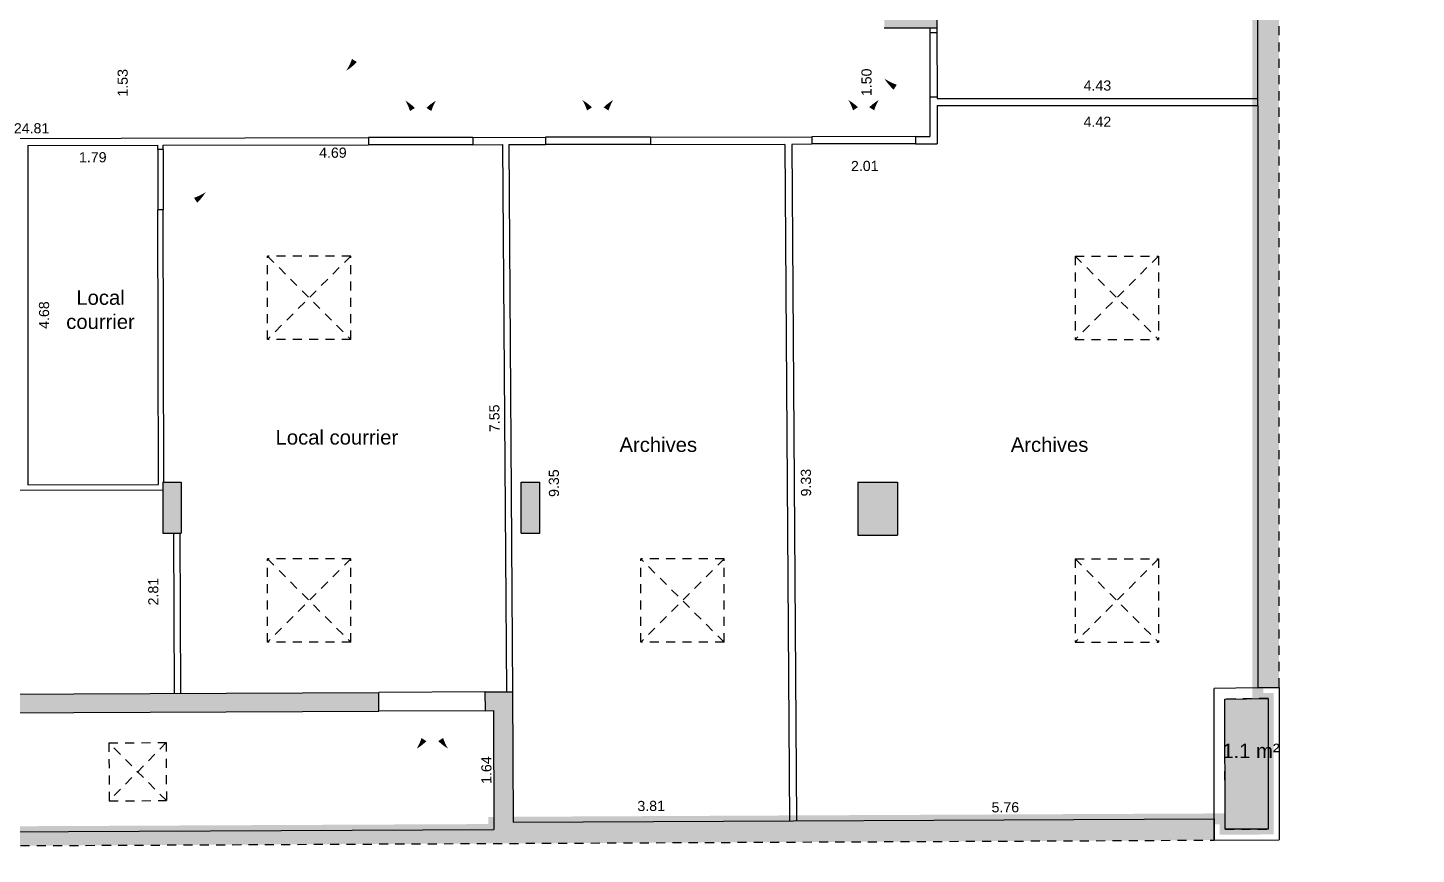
# Model space of a CAD drawing. Header units: metres. Extents: x -1004 to 94, y 6 to 1793.
# Drawn here: x 74.88 to 94.05, y 6.18 to 17.59 of the extents above; entities that cross this region are included whole.
import ezdxf
from ezdxf.enums import TextEntityAlignment as Align

# ---------------------------------------------------------------- set-up
doc = ezdxf.new("R2010")
doc.units = ezdxf.units.M
doc.header["$PDSIZE"] = 0.02
doc.linetypes.add('CACHE2', pattern=[0.1875, 0.125, -0.0625])
doc.layers.get('Defpoints').update_dxf_attribs({"color": 253})
doc.layers.add('0.Ajouts', color=172, linetype='Continuous')
doc.styles.add('Cota100', font='swissl.ttf', dxfattribs={"height": 0.14})
doc.styles.add('Désignation', font='swissl.ttf', dxfattribs={"height": 0.2})
doc.styles.add('SURF', font='swissl.ttf')
doc.dimstyles.new('00SCP', dxfattribs={"dimtxt": 0.2, "dimasz": 0.1, "dimexe": 1.25, "dimexo": 0.625, "dimgap": 0.05, "dimtad": 0, "dimzin": 0, "dimdsep": 46, "dimtxsty": 'Cota100', "dimblk": 'NONE', "dimcen": 0, "dimse1": 1, "dimse2": 1, "dimsd1": 1, "dimsd2": 1, "dimclrd": 256, "dimclrt": 256, "dimaunit": 2, "dimazin": 0, "dimtfac": 1, "dimtofl": 0, "dimtmove": 0, "dimatfit": 3, "dimldrblk": 'NONE', "dimfxl": 1, "dimlwd": -1, "dimarcsym": 0})

# ---------------------------------------------------------------- blocks, each defined once
blk = doc.blocks.new('*D9')
at = {"layer": 'Defpoints', "color": 0}
for p in [(91.26, 6.842), (85.496, 6.643), (91.261, 6.669)]:
    blk.add_point(p, dxfattribs=at)
at = {"layer": '0.Ajouts', "insert": (88.378, 6.829), "char_height": 0.14, "attachment_point": 5, "rotation": 0.2659, "style": 'Cota100'}
blk.add_mtext('5.76', dxfattribs=at)
blk = doc.blocks.new('_None')
blk = doc.blocks.new('*D10')
at = {"layer": 'Defpoints', "color": 0}
for p in [(85.432, 15.974), (85.594, 15.975), (85.496, 6.643)]:
    blk.add_point(p, dxfattribs=at)
at = {"layer": '0.Ajouts', "insert": (85.626, 11.31), "char_height": 0.14, "attachment_point": 5, "rotation": 90.3942, "style": 'Cota100'}
blk.add_mtext('9.33', dxfattribs=at)
blk = doc.blocks.new('*D11')
at = {"layer": 'Defpoints', "color": 0}
for p in [(87.436, 16.789), (87.436, 16.612), (91.862, 16.612)]:
    blk.add_point(p, dxfattribs=at)
at = {"layer": '0.Ajouts', "insert": (89.649, 16.789), "char_height": 0.14, "attachment_point": 5, "rotation": 359.9999, "style": 'Cota100'}
blk.add_mtext('4.43', dxfattribs=at)
blk = doc.blocks.new('*D12')
at = {"layer": 'Defpoints', "color": 0}
for p in [(91.724, 19.262), (91.862, 19.262), (91.862, 16.612)]:
    blk.add_point(p, dxfattribs=at)
at = {"layer": '0.Ajouts', "insert": (91.724, 17.937), "char_height": 0.14, "attachment_point": 5, "rotation": 89.9999, "style": 'Cota100'}
blk.add_mtext('2.65', dxfattribs=at)
blk = doc.blocks.new('*D13')
at = {"layer": 'Defpoints', "color": 0}
for p in [(81.581, 6.84), (81.582, 6.624), (85.396, 6.642)]:
    blk.add_point(p, dxfattribs=at)
at = {"layer": '0.Ajouts', "insert": (83.488, 6.848), "char_height": 0.14, "attachment_point": 5, "rotation": 0.2659, "style": 'Cota100'}
blk.add_mtext('3.81', dxfattribs=at)
blk = doc.blocks.new('*D14')
at = {"layer": 'Defpoints', "color": 0}
for p in [(81.522, 15.974), (82.116, 15.978), (81.582, 6.624)]:
    blk.add_point(p, dxfattribs=at)
at = {"layer": '0.Ajouts', "insert": (82.146, 11.303), "char_height": 0.14, "attachment_point": 5, "rotation": 90.3695, "style": 'Cota100'}
blk.add_mtext('9.35', dxfattribs=at)
blk = doc.blocks.new('*D15')
at = {"layer": 'Defpoints', "color": 0}
for p in [(81.21, 8.163), (81.31, 8.164), (81.317, 6.524)]:
    blk.add_point(p, dxfattribs=at)
at = {"layer": '0.Ajouts', "insert": (81.214, 7.343), "char_height": 0.14, "attachment_point": 5, "rotation": 90.2659, "style": 'Cota100'}
blk.add_mtext('1.64', dxfattribs=at)
blk = doc.blocks.new('*D16')
at = {"layer": 'Defpoints', "color": 0}
for p in [(57.759, 6.597), (81.317, 6.524), (57.76, 6.414)]:
    blk.add_point(p, dxfattribs=at)
at = {"layer": '0.Ajouts', "insert": (69.538, 6.651), "char_height": 0.14, "attachment_point": 5, "rotation": 0.2659, "style": 'Cota100'}
blk.add_mtext('23.56', dxfattribs=at)
blk = doc.blocks.new('*D27')
at = {"layer": 'Defpoints', "color": 0}
for p in [(76.908, 8.564), (67.755, 8.361), (76.909, 8.4)]:
    blk.add_point(p, dxfattribs=at)
at = {"layer": '0.Ajouts', "insert": (72.331, 8.544), "char_height": 0.14, "attachment_point": 5, "rotation": 0.247, "style": 'Cota100'}
blk.add_mtext('9.15', dxfattribs=at)
blk = doc.blocks.new('*D28')
at = {"layer": 'Defpoints', "color": 0}
for p in [(76.745, 11.21), (76.622, 8.402), (76.758, 8.403)]:
    blk.add_point(p, dxfattribs=at)
at = {"layer": '0.Ajouts', "insert": (76.615, 9.806), "char_height": 0.14, "attachment_point": 5, "rotation": 90.2659, "style": 'Cota100'}
blk.add_mtext('2.81', dxfattribs=at)
blk = doc.blocks.new('*D29')
at = {"layer": 'Defpoints', "color": 0}
for p in [(81.299, 15.973), (81.437, 15.974), (81.489, 8.425)]:
    blk.add_point(p, dxfattribs=at)
at = {"layer": '0.Ajouts', "insert": (81.325, 12.198), "char_height": 0.14, "attachment_point": 5, "rotation": 90.3942, "style": 'Cota100'}
blk.add_mtext('7.55', dxfattribs=at)
blk = doc.blocks.new('*D30')
at = {"layer": 'Defpoints', "color": 0}
for p in [(76.751, 15.965), (81.437, 15.974), (76.751, 15.858)]:
    blk.add_point(p, dxfattribs=at)
at = {"layer": '0.Ajouts', "insert": (79.094, 15.862), "char_height": 0.14, "attachment_point": 5, "rotation": 0.1119, "style": 'Cota100'}
blk.add_mtext('4.69', dxfattribs=at)
blk = doc.blocks.new('*D31')
at = {"layer": 'Defpoints', "color": 0}
for p in [(74.882, 15.965), (76.676, 15.965), (74.882, 15.799)]:
    blk.add_point(p, dxfattribs=at)
at = {"layer": '0.Ajouts', "insert": (75.779, 15.799), "char_height": 0.14, "attachment_point": 5, "rotation": 359.9999, "style": 'Cota100'}
blk.add_mtext('1.79', dxfattribs=at)
blk = doc.blocks.new('*D32')
at = {"layer": 'Defpoints', "color": 0}
for p in [(74.882, 15.961), (74.891, 11.281), (75.112, 11.282)]:
    blk.add_point(p, dxfattribs=at)
at = {"layer": '0.Ajouts', "insert": (75.107, 13.622), "char_height": 0.14, "attachment_point": 5, "rotation": 90.1119, "style": 'Cota100'}
blk.add_mtext('4.68', dxfattribs=at)
blk = doc.blocks.new('*D45')
at = {"layer": 'Defpoints', "color": 0}
for p in [(87.337, 16.223), (62.531, 16.037), (87.337, 16.086)]:
    blk.add_point(p, dxfattribs=at)
at = {"layer": '0.Ajouts', "insert": (74.934, 16.199), "char_height": 0.14, "attachment_point": 5, "rotation": 0.1119, "style": 'Cota100'}
blk.add_mtext('24.81', dxfattribs=at)
blk = doc.blocks.new('*D137')
at = {"layer": 'Defpoints', "color": 0}
for p in [(87.428, 20.462), (87.725, 20.463), (87.436, 16.627)]:
    blk.add_point(p, dxfattribs=at)
at = {"layer": '0.Ajouts', "insert": (87.729, 18.545), "char_height": 0.14, "attachment_point": 5, "rotation": 90.1119, "style": 'Cota100'}
blk.add_mtext('3.84', dxfattribs=at)
blk = doc.blocks.new('*D138')
at = {"layer": 'Defpoints', "color": 0}
for p in [(87.436, 16.516), (91.862, 16.516), (91.862, 16.29)]:
    blk.add_point(p, dxfattribs=at)
at = {"layer": '0.Ajouts', "insert": (89.649, 16.29), "char_height": 0.14, "attachment_point": 5, "rotation": 359.9999, "style": 'Cota100'}
blk.add_mtext('4.42', dxfattribs=at)
blk = doc.blocks.new('*D139')
at = {"layer": 'Defpoints', "color": 0}
for p in [(85.432, 15.972), (87.437, 15.986), (85.434, 15.672)]:
    blk.add_point(p, dxfattribs=at)
at = {"layer": '0.Ajouts', "insert": (86.437, 15.679), "char_height": 0.14, "attachment_point": 5, "rotation": 0.3942, "style": 'Cota100'}
blk.add_mtext('2.01', dxfattribs=at)
blk = doc.blocks.new('*D149')
at = {"layer": 'Defpoints', "color": 0}
for p in [(86.46, 17.585), (87.334, 17.587), (87.337, 16.086)]:
    blk.add_point(p, dxfattribs=at)
at = {"layer": '0.Ajouts', "insert": (86.462, 16.834), "char_height": 0.14, "attachment_point": 5, "rotation": 90.1119, "style": 'Cota100'}
blk.add_mtext('1.50', dxfattribs=at)
blk = doc.blocks.new('*D150')
at = {"layer": 'Defpoints', "color": 0}
for p in [(74.921, 17.587), (74.924, 16.061), (76.194, 16.064)]:
    blk.add_point(p, dxfattribs=at)
at = {"layer": '0.Ajouts', "insert": (76.193, 16.827), "char_height": 0.14, "attachment_point": 5, "rotation": 90.1119, "style": 'Cota100'}
blk.add_mtext('1.53', dxfattribs=at)

msp = doc.modelspace()

# ---------------------------------------------------------------- hatches: boundary and pattern name
at = {"layer": '0.Ajouts'}
for points in [[(93.047, 27.148), (91.828, 22.722), (91.828, 21.882), (89.018, 21.882), (89.018, 21.657), (91.828, 21.657), (91.828, 19.497), (89.838, 19.497), (89.838, 20.567), (89.642, 20.567), (89.642, 19.262), (91.862, 19.262), (91.862, 16.516), (91.862, 8.48), (92.158, 8.485), (92.158, 22.722), (93.433, 27.179), (94.05, 37.053), (93.666, 37.053)], [(87.434, 17.587), (87.433, 17.877), (86.706, 17.877), (86.706, 17.587)], [(77, 11.315), (76.745, 11.315), (76.745, 10.615), (77, 10.615)], [(81.692, 10.615), (81.952, 10.615), (81.952, 11.315), (81.692, 11.315)], [(86.891, 11.315), (86.342, 11.315), (86.342, 10.583), (86.891, 10.583)], [(81.582, 6.624), (81.574, 8.425), (81.198, 8.423), (81.2, 8.163), (81.31, 8.164), (81.317, 6.524), (57.76, 6.414), (57.76, 6.475), (49.354, 6.436), (49.356, 6.183), (91.262, 6.377), (91.261, 6.669)], [(79.73, 8.156), (79.728, 8.416), (56.717, 8.31), (56.717, 8.02), (57.76, 8.025), (57.76, 8.054)], [(91.409, 8.322), (92.008, 8.332), (92.008, 6.53), (91.411, 6.528)]]:
    msp.add_hatch(color=256, dxfattribs=at).paths.add_polyline_path(points)

# ---------------------------------------------------------------- linework, layer by layer
at = {"layer": '0.Ajouts', "linetype": 'CACHE2'}
for p, q in [((92.158, 8.485), (92.158, 22.722)), ((79.341, 14.436), (78.191, 14.436)), ((78.191, 13.286), (78.191, 14.436)), ((79.341, 14.436), (78.191, 13.286)), ((78.191, 14.436), (79.341, 13.286)), ((79.341, 13.286), (79.341, 14.436)), ((89.342, 14.436), (90.492, 14.436)), ((89.342, 14.436), (89.342, 13.286)), ((90.492, 14.436), (89.342, 13.286)), ((89.342, 14.436), (90.492, 13.286)), ((90.492, 14.436), (90.492, 13.286)), ((79.341, 13.286), (78.191, 13.286)), ((89.342, 13.286), (90.492, 13.286)), ((79.341, 10.258), (78.191, 10.258)), ((78.191, 9.108), (78.191, 10.258)), ((79.341, 10.258), (78.191, 9.108)), ((78.191, 10.258), (79.341, 9.108)), ((79.341, 9.108), (79.341, 10.258)), ((84.495, 10.258), (83.345, 10.258)), ((83.345, 9.108), (83.345, 10.258)), ((84.495, 9.108), (83.345, 10.258)), ((84.495, 10.258), (83.345, 9.108)), ((84.495, 9.108), (84.495, 10.258)), ((89.342, 10.258), (89.342, 9.108)), ((89.342, 10.258), (90.492, 10.258)), ((90.492, 10.258), (89.342, 9.108)), ((89.342, 10.258), (90.492, 9.108)), ((90.492, 10.258), (90.492, 9.108)), ((79.341, 9.108), (78.191, 9.108)), ((84.495, 9.108), (83.345, 9.108)), ((89.342, 9.108), (90.492, 9.108)), ((92.008, 8.332), (91.409, 8.322)), ((91.411, 6.528), (91.409, 8.322)), ((92.008, 8.332), (92.008, 6.53)), ((76.002, 7.719), (76.792, 7.723)), ((76.002, 7.719), (76.005, 6.919)), ((76.795, 6.923), (76.002, 7.719)), ((76.792, 7.723), (76.005, 6.919)), ((76.792, 7.723), (76.795, 6.923)), ((76.005, 6.919), (76.795, 6.923)), ((91.411, 6.528), (92.008, 6.53)), ((49.356, 6.183), (91.261, 6.377))]:
    msp.add_line(p, q, dxfattribs=at)
at = {"layer": '0.Ajouts'}
for p, q in [((91.862, 16.516), (91.862, 19.262)), ((87.433, 17.877), (87.434, 17.587)), ((86.706, 17.587), (87.434, 17.587)), ((87.334, 17.587), (87.334, 17.517)), ((87.434, 17.517), (87.334, 17.517)), ((87.334, 17.517), (87.336, 16.627)), ((87.434, 17.587), (87.434, 17.517)), ((87.434, 17.517), (87.436, 16.627)), ((87.336, 16.627), (87.337, 16.086)), ((87.436, 16.627), (87.336, 16.627)), ((87.436, 16.627), (87.436, 16.612)), ((87.436, 16.612), (91.862, 16.612)), ((87.436, 16.516), (91.862, 16.516)), ((87.436, 16.516), (87.437, 15.986)), ((91.862, 16.516), (91.862, 8.48)), ((70.117, 16.052), (79.587, 16.071)), ((74.882, 15.961), (76.676, 15.965)), ((74.882, 15.961), (74.882, 11.281)), ((76.676, 15.905), (76.676, 15.965)), ((76.751, 15.965), (79.587, 15.971)), ((76.751, 15.905), (76.751, 15.965)), ((81.027, 16.073), (79.587, 16.071)), ((79.587, 16.071), (79.587, 15.971)), ((81.027, 15.973), (79.587, 15.971)), ((81.027, 16.073), (82.027, 16.075)), ((81.027, 16.073), (81.027, 15.973)), ((81.027, 15.973), (81.437, 15.974)), ((81.437, 15.974), (81.489, 8.425)), ((81.522, 15.974), (82.027, 15.975)), ((81.522, 15.974), (81.574, 8.425)), ((83.477, 16.078), (82.027, 16.075)), ((82.027, 16.075), (82.027, 15.975)), ((83.477, 15.978), (82.027, 15.975)), ((83.477, 16.078), (85.707, 16.083)), ((83.477, 16.078), (83.477, 15.978)), ((83.477, 15.978), (85.332, 15.982)), ((85.332, 15.974), (85.396, 6.642)), ((85.432, 15.982), (85.707, 15.983)), ((85.432, 15.974), (85.496, 6.643)), ((87.137, 16.085), (85.707, 16.083)), ((85.707, 16.083), (85.707, 15.983)), ((87.137, 15.985), (85.707, 15.983)), ((87.137, 16.085), (87.337, 16.086)), ((87.137, 16.085), (87.137, 15.985)), ((87.137, 15.985), (87.437, 15.986)), ((76.751, 15.905), (76.676, 15.905)), ((76.676, 15.905), (76.677, 15.075)), ((76.751, 15.905), (76.752, 15.075)), ((76.685, 11.285), (76.677, 15.075)), ((76.752, 15.075), (76.677, 15.075)), ((76.76, 11.315), (76.752, 15.075)), ((76.745, 11.315), (76.745, 10.615)), ((76.745, 11.315), (77, 11.315)), ((77, 11.315), (77, 10.615)), ((81.692, 11.315), (81.952, 11.315)), ((81.692, 10.615), (81.692, 11.315)), ((81.952, 10.615), (81.952, 11.315)), ((86.342, 11.315), (86.891, 11.315)), ((86.342, 11.315), (86.342, 10.583)), ((86.891, 11.315), (86.891, 10.583)), ((72.052, 11.201), (76.745, 11.21)), ((74.882, 11.281), (76.685, 11.285)), ((76.745, 10.615), (77, 10.615)), ((76.909, 8.403), (76.899, 10.615)), ((76.993, 8.404), (76.984, 10.615)), ((81.692, 10.615), (81.952, 10.615)), ((86.342, 10.583), (86.891, 10.583)), ((92.158, 8.485), (91.259, 8.47)), ((91.261, 6.377), (91.259, 8.47)), ((91.862, 8.48), (92.158, 8.485)), ((92.158, 8.485), (92.158, 6.381)), ((56.717, 8.31), (79.728, 8.416)), ((81.198, 8.423), (79.728, 8.416)), ((79.73, 8.156), (79.728, 8.416)), ((81.198, 8.423), (81.574, 8.425)), ((81.2, 8.163), (81.198, 8.423)), ((81.574, 8.425), (81.582, 6.624)), ((57.76, 8.054), (79.73, 8.156)), ((81.2, 8.163), (79.73, 8.156)), ((81.2, 8.163), (81.31, 8.164)), ((81.31, 8.164), (81.317, 6.524)), ((57.76, 6.414), (81.317, 6.524)), ((81.582, 6.624), (91.261, 6.669)), ((91.261, 6.669), (91.262, 6.377)), ((91.261, 6.377), (92.158, 6.381))]:
    msp.add_line(p, q, dxfattribs=at)
at = {"layer": '0.Ajouts', "const_width": 0.15, "flags": 128}
msp.add_lwpolyline([(69.539, 6.469), (81.317, 6.524), (81.317, 6.623), (81.582, 6.624), (85.496, 6.643), (91.261, 6.67), (91.411, 6.67), (91.411, 6.528), (92.008, 6.53), (92.008, 8.33), (91.865, 8.33), (91.862, 8.48), (91.862, 19.262)], dxfattribs=at)
at = {"layer": '0.Ajouts', "flags": 128}
for points in [[(78.684, 17.587, 0, 0, 0), (79.278, 16.993, 0, 0.08, 0.054328), (79.392, 17.135, 0, 0, 0.143039), (79.524, 17.587, 0, 0, 0.143039)], [(87.334, 17.517, 0, 0, 0), (86.706, 16.886, 0, 0.08, 0.054328), (86.857, 16.766, 0, 0, 0.143039), (87.336, 16.627, 0, 0, 0.143039)], [(79.587, 16.071, 0, 0, 0), (80.095, 16.581, 0, 0.08, -0.054328), (80.193, 16.459, 0, 0, -0.143039), (80.307, 16.072, 0, 0, -0.143039)], [(81.027, 16.073, 0, 0, 0), (80.517, 16.582, 0, 0.08, 0.054328), (80.419, 16.46, 0, 0, 0.143039), (80.307, 16.072, 0, 0, 0.143039)], [(82.027, 16.075, 0, 0, 0), (82.539, 16.589, 0, 0.08, -0.054328), (82.637, 16.467, 0, 0, -0.143039), (82.752, 16.077, 0, 0, -0.143039)], [(83.477, 16.078, 0, 0, 0), (82.963, 16.59, 0, 0.08, 0.054328), (82.865, 16.467, 0, 0, 0.143039), (82.752, 16.077, 0, 0, 0.143039)], [(85.707, 16.083, 0, 0, 0), (86.211, 16.589, 0, 0.08, -0.054328), (86.309, 16.469, 0, 0, -0.143039), (86.422, 16.084, 0, 0, -0.143039)], [(87.137, 16.085, 0, 0, 0), (86.63, 16.59, 0, 0.08, 0.054328), (86.533, 16.469, 0, 0, 0.143039), (86.422, 16.084, 0, 0, 0.143039)], [(76.752, 15.075, 0, 0, 0.143039), (77.199, 15.206, 0.08, 0, 0.054328), (77.339, 15.319, 0, 0, 0), (76.751, 15.905, 0, 0, 0)], [(80.465, 8.16, 0, 0, -0.143039), (80.351, 7.764, 0.08, 0, -0.054328), (80.252, 7.639, 0, 0, 0), (79.73, 8.156, 0, 0, 0)], [(80.465, 8.16, 0, 0, 0.143039), (80.582, 7.765, 0.08, 0, 0.054328), (80.682, 7.641, 0, 0, 0), (81.2, 8.163, 0, 0, 0)]]:
    msp.add_lwpolyline(points, format="xyseb", dxfattribs=at)
msp.add_lwpolyline([(91.409, 8.322), (92.008, 8.332), (92.008, 6.53), (91.411, 6.528)], close=True, dxfattribs=at)

# ---------------------------------------------------------------- texts
at = {"layer": '0.Ajouts', "style": 'SURF'}
msp.add_text('1.1 m²', height=0.2, dxfattribs=at).set_placement((91.769, 7.609), align=Align.MIDDLE_CENTER)
at = {"layer": '0.Ajouts', "char_height": 0.2, "rotation": 359.9999, "style": 'Désignation'}
for s, insert, width, attachment_point in [('Local \\Pcourrier', (75.886, 13.696), 5.37082, 5), ('Local courrier', (79.149, 11.934), 5.37082, 5), ('Archives', (83.051, 11.934), 1.022, 1), ('Archives', (88.453, 11.934), 1.022, 1)]:
    msp.add_mtext(s, dxfattribs=dict(at, insert=insert, width=width, attachment_point=attachment_point))

# ---------------------------------------------------------------- dimensions: what is measured, and where the dimension line sits
at = {"layer": '0.Ajouts'}
for p1, p2, distance, picture, middle in [((87.436, 16.627), (87.428, 20.462), -0.297, '*D137', (87.729, 18.545)), ((74.921, 17.587), (74.924, 16.061), 1.271, '*D150', (76.193, 16.827)), ((87.337, 16.086), (87.334, 17.587), 0.874, '*D149', (86.462, 16.834)), ((87.437, 15.986), (85.432, 15.972), 0.3, '*D139', (86.437, 15.679))]:
    dim = msp.add_aligned_dim(p1=p1, p2=p2, distance=distance, dimstyle='00SCP', dxfattribs=at)
    dim.commit()
    dim.dimension.update_dxf_attribs({"geometry": picture, "text_midpoint": middle})
for p1, p2, distance, picture, middle in [((91.862, 16.612), (91.862, 19.262), 0.138, '*D12', (91.724, 17.937)), ((91.862, 16.612), (87.436, 16.612), -0.177, '*D11', (89.649, 16.789)), ((62.531, 16.037), (87.337, 16.086), 0.137, '*D45', (74.934, 16.199)), ((76.676, 15.965), (74.882, 15.965), 0.166, '*D31', (75.779, 15.799)), ((74.882, 15.961), (74.891, 11.281), 0.221, '*D32', (75.107, 13.622)), ((81.437, 15.974), (76.751, 15.965), 0.107, '*D30', (79.094, 15.862)), ((81.489, 8.425), (81.437, 15.974), 0.138, '*D29', (81.325, 12.198)), ((81.582, 6.624), (81.522, 15.974), -0.594, '*D14', (82.146, 11.303)), ((85.496, 6.643), (85.432, 15.974), -0.162, '*D10', (85.626, 11.31)), ((76.745, 11.21), (76.758, 8.403), -0.137, '*D28', (76.615, 9.806)), ((67.755, 8.361), (76.909, 8.4), 0.163, '*D27', (72.331, 8.544)), ((81.317, 6.524), (81.31, 8.164), 0.1, '*D15', (81.214, 7.343)), ((85.396, 6.642), (81.582, 6.624), -0.215, '*D13', (83.488, 6.848)), ((85.4963, 6.6426), (91.261, 6.6693), 0.173, '*D9', (88.3778, 6.8289)), ((81.317, 6.524), (57.76, 6.414), -0.182, '*D16', (69.538, 6.651))]:
    dim = msp.add_aligned_dim(p1=p1, p2=p2, distance=distance, dimstyle='00SCP', override={"dimtxt": 0.14}, dxfattribs=at)
    dim.commit()
    dim.dimension.update_dxf_attribs({"geometry": picture, "text_midpoint": middle})
dim = msp.add_aligned_dim(p1=(87.436, 16.516), p2=(91.862, 16.516), distance=-0.226, text='4.42', dimstyle='00SCP', dxfattribs=at)
dim.commit()
dim.dimension.update_dxf_attribs({"geometry": '*D138', "text_midpoint": (89.649, 16.29)})

doc.saveas('drawing.dxf')
